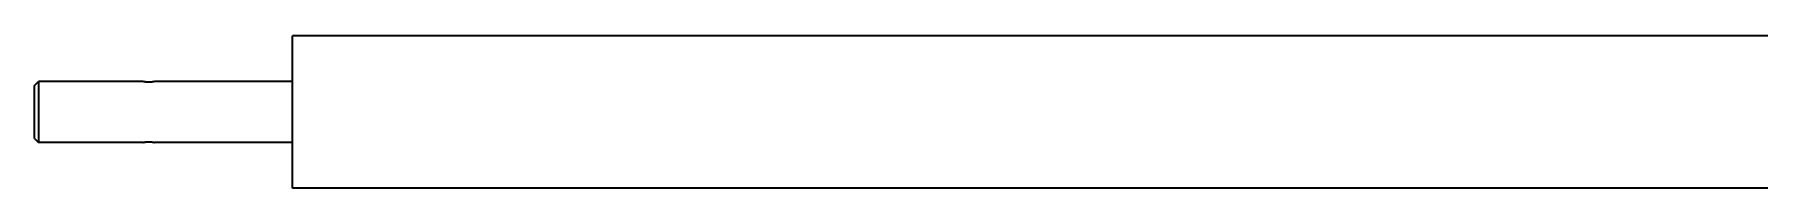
# Model space of a CAD drawing. Header units: millimetres. Extents: x 35 to 3848, y -8 to 1469.
# Drawn here: x 1092 to 1941, y 722 to 797 of the extents above; entities that cross this region are included whole.
import ezdxf

# ---------------------------------------------------------------- set-up
doc = ezdxf.new("R2010")
doc.units = ezdxf.units.MM
doc.layers.add('Visible Edges', color=7, linetype='Continuous', lineweight=50)

msp = doc.modelspace()

# ---------------------------------------------------------------- linework, layer by layer
at = {"layer": 'Visible Edges', "linetype": 'Continuous', "lineweight": 35}
for p, q in [((3771.94, 796.57), (1218.94, 796.57)), ((1218.94, 759.07), (1218.94, 796.57)), ((1091.94, 772.07), (1093.94, 774.07)), ((1093.94, 774.07), (1093.94, 744.07)), ((1145.24, 774.07), (1093.94, 774.07)), ((1218.94, 774.07), (1151.24, 774.07)), ((1091.94, 746.07), (1091.94, 772.07)), ((1218.94, 721.57), (1218.94, 759.07)), ((1091.94, 746.07), (1093.94, 744.07)), ((1145.24, 744.07), (1093.94, 744.07)), ((1218.94, 744.07), (1151.24, 744.07)), ((3771.94, 721.57), (1218.94, 721.57))]:
    msp.add_line(p, q, dxfattribs=at).dxf.unprotected_set("ltscale", 0)
for points in [[(1151.24, 774.07), (1151.21, 774.06), (1151.14, 774.05), (1151.01, 774.02), (1150.83, 773.99), (1150.61, 773.95), (1150.36, 773.91), (1150.07, 773.88), (1149.75, 773.84), (1149.39, 773.81), (1149.01, 773.78), (1148.62, 773.77), (1148.24, 773.76), (1147.86, 773.77), (1147.47, 773.78), (1147.09, 773.81), (1146.73, 773.84), (1146.41, 773.88), (1146.12, 773.91), (1145.87, 773.95), (1145.65, 773.99), (1145.47, 774.02), (1145.34, 774.05), (1145.27, 774.06), (1145.24, 774.07)], [(1145.24, 744.07), (1145.27, 744.07), (1145.34, 744.09), (1145.47, 744.11), (1145.65, 744.14), (1145.87, 744.18), (1146.12, 744.22), (1146.41, 744.25), (1146.73, 744.29), (1147.09, 744.32), (1147.47, 744.35), (1147.86, 744.36), (1148.24, 744.37), (1148.62, 744.36), (1149.01, 744.35), (1149.39, 744.32), (1149.75, 744.29), (1150.07, 744.25), (1150.36, 744.22), (1150.61, 744.18), (1150.83, 744.14), (1151.01, 744.11), (1151.14, 744.09), (1151.21, 744.07), (1151.24, 744.07)]]:
    msp.add_lwpolyline(points, dxfattribs=at).dxf.unprotected_set("ltscale", 0)

doc.saveas('drawing.dxf')
